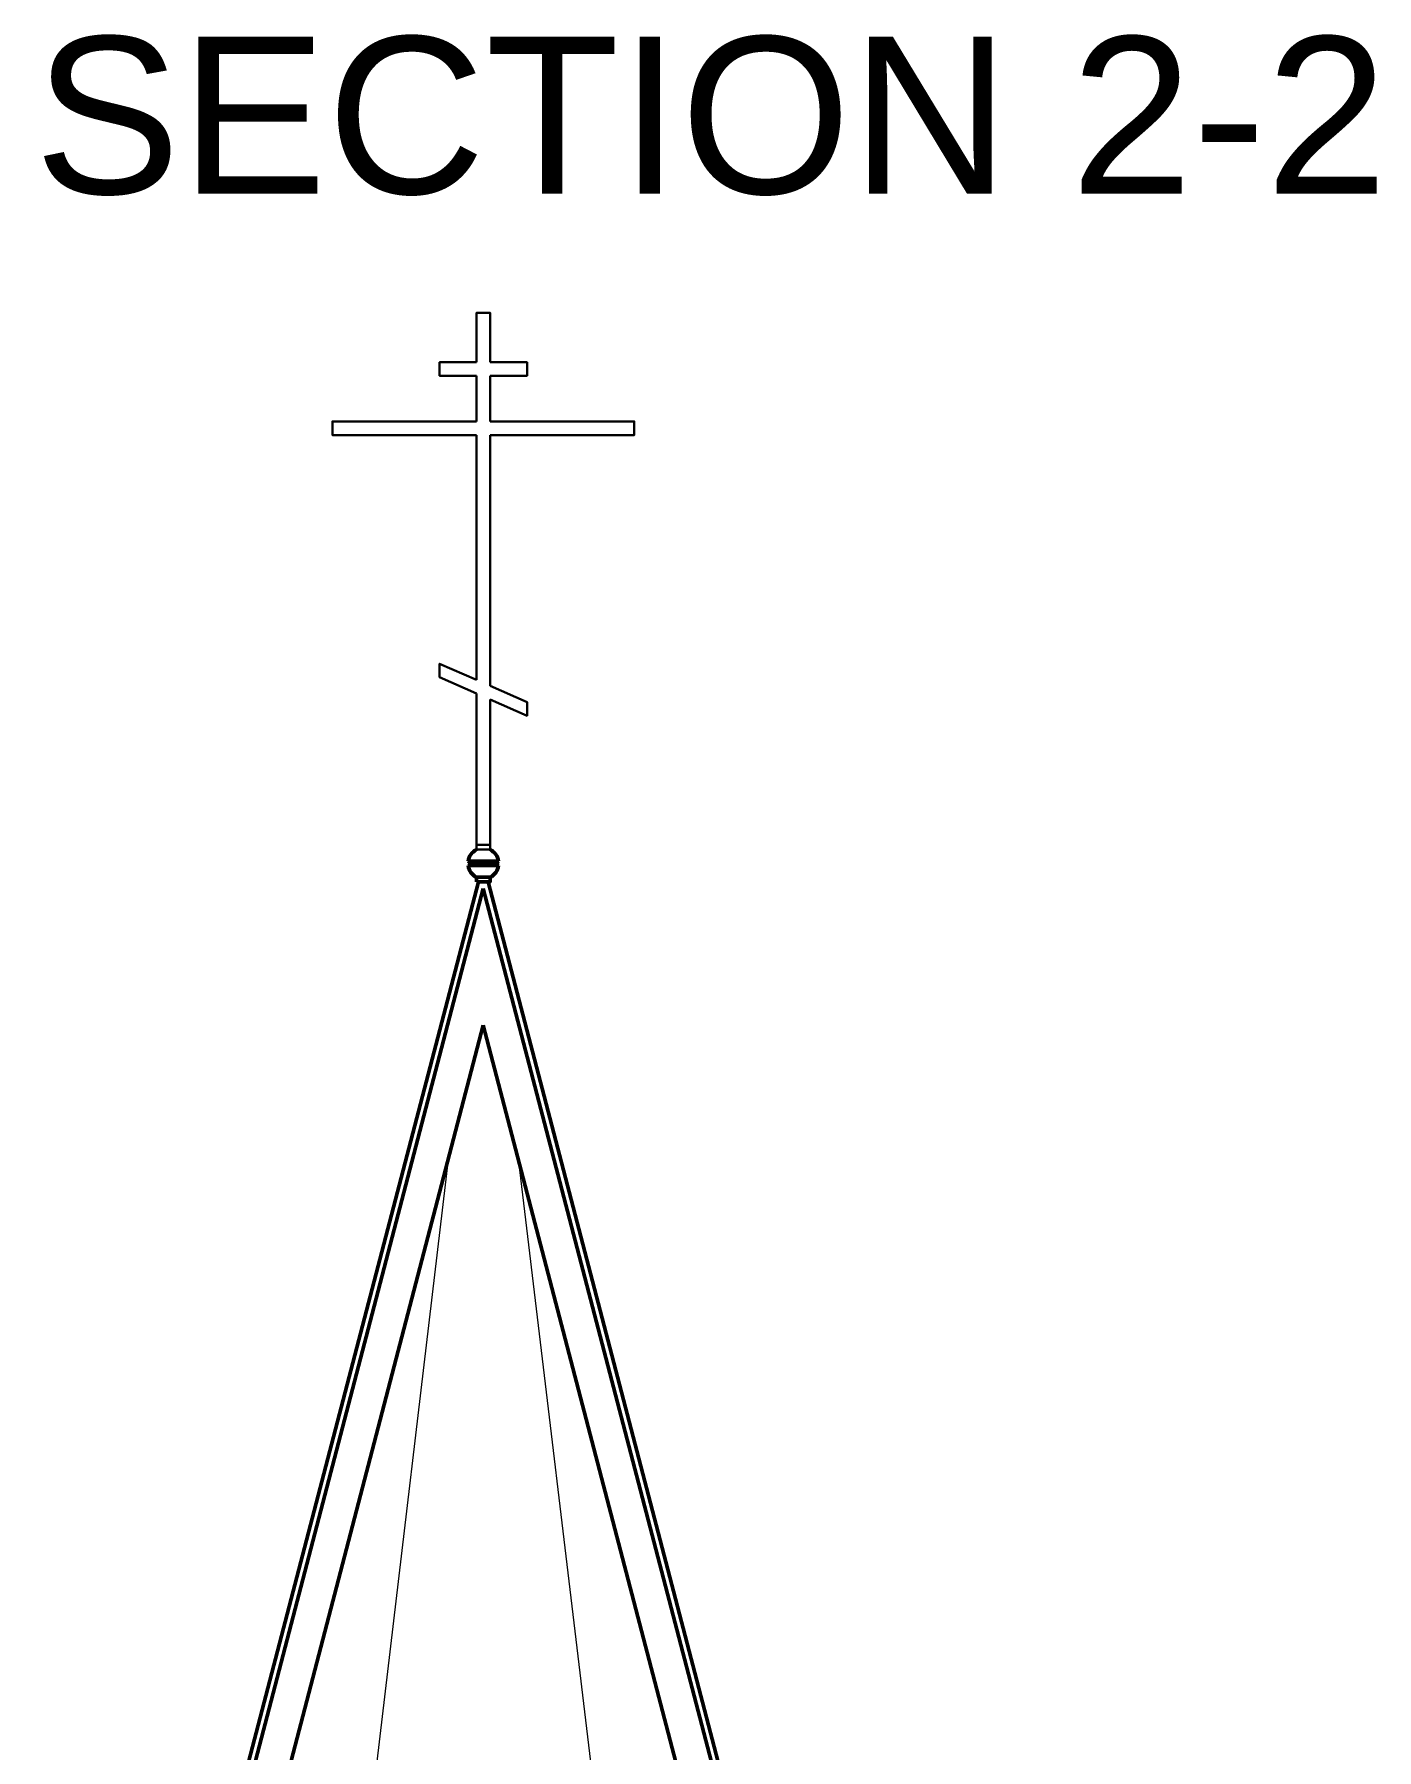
# Model space of a CAD drawing. Header units: millimetres. Extents: x 159 to 5807, y 71 to 6378.
# Drawn here: x 4767.8 to 5109.5, y 3760.5 to 4197.2 of the extents above; entities that cross this region are included whole.
import ezdxf

# ---------------------------------------------------------------- set-up
doc = ezdxf.new("R2010")
doc.units = ezdxf.units.MM
for name, color, linetype, lineweight in [('dim', 4, 'Continuous', 13), ('fasad', 251, 'Continuous', 15), ('wall', 5, 'Continuous', 50)]:
    doc.layers.add(name, color=color, linetype=linetype, lineweight=lineweight)
doc.styles.get("Standard").update_dxf_attribs({"font": 'arial.ttf'})

msp = doc.modelspace()

# ---------------------------------------------------------------- linework, layer by layer
at = {"layer": 'fasad'}
for p, q in [((4873.1476, 3910.6905), (4831.2466, 3557.6401)), ((4933.3572, 3557.6401), (4891.179, 3910.1808))]:
    msp.add_line(p, q, dxfattribs=at)
at = {"layer": 'fasad', "lineweight": 30}
for points in [[(4883.8217, 4113.6928), (4883.8217, 4126.2813), (4880.3717, 4126.2813), (4880.3717, 4113.6928)], [(4880.3717, 4113.6928), (4870.9706, 4113.6928), (4870.9706, 4110.2429), (4880.3717, 4110.2429)], [(4880.3717, 4110.2429), (4880.3717, 4098.6116)], [(4883.8217, 4110.2429), (4893.2228, 4110.2429), (4893.2228, 4113.6928), (4883.8217, 4113.6928)], [(4883.8217, 4098.6116), (4883.8217, 4110.2429)], [(4880.3717, 4098.6116), (4843.6865, 4098.6116), (4843.6865, 4095.1616), (4880.3717, 4095.1616)], [(4883.8217, 4095.1616), (4920.5069, 4095.1616), (4920.5069, 4098.6116), (4883.8217, 4098.6116)], [(4880.3717, 4095.1616), (4880.3717, 4032.8025)], [(4883.8217, 4031.2873), (4883.8217, 4095.1616)], [(4880.3717, 4032.8025), (4870.9706, 4036.9314), (4870.9706, 4033.4815), (4880.3717, 4029.3525)], [(4883.8217, 4027.8373), (4893.2228, 4023.7084), (4893.2228, 4027.1583), (4883.8217, 4031.2873)], [(4880.3717, 4029.3525), (4880.3717, 3990.8076), (4883.8217, 3990.8076), (4883.8217, 4027.8373)]]:
    msp.add_lwpolyline(points, dxfattribs=at)
msp.add_lwpolyline([(4880.3717, 3990.8076), (4883.8217, 3990.8076), (4883.8217, 3989.6149), (4880.3717, 3989.6149)], close=True, dxfattribs=at)
at = {"layer": 'wall'}
for p, q in [((4878.1745, 3986.6527), (4886.0188, 3986.6527)), ((4878.1745, 3985.5361), (4886.0188, 3985.5361)), ((4878.7161, 3986.0944), (4885.5851, 3986.0944)), ((4767.7848, 3542.2834), (4882.0967, 3979.684)), ((4768.5407, 3551.5864), (4880.8649, 3981.3812)), ((4996.4086, 3542.2834), (4882.0967, 3979.684)), ((4883.3285, 3981.3812), (4995.6527, 3551.5864)), ((4776.8666, 3542.2834), (4882.0967, 3944.9333)), ((4987.3267, 3542.2834), (4882.0967, 3944.9333))]:
    msp.add_line(p, q, dxfattribs=at)
msp.add_lwpolyline([(4880.3717, 3981.3812), (4883.8217, 3981.3812), (4883.8217, 3982.5739), (4880.3717, 3982.5739)], close=True, dxfattribs=at)
for centre, radius, start, end in [((4882.0967, 3986.0944), 3.9221, 116.09143, 171.856642), ((4882.0967, 3986.0944), 3.9221, 8.01783, 63.90857), ((4878.1562, 3986.093), 0.5599, 275.974825, 88.122004), ((4882.0967, 3986.0944), 3.9221, 188.183213, 243.90857), ((4882.0967, 3986.0944), 3.9221, 296.09143, 351.98217), ((4886.1612, 3986.0944), 0.5761, 104.309058, 255.690942)]:
    msp.add_arc(centre, radius, start, end, dxfattribs=at)

# ---------------------------------------------------------------- texts
at = {"layer": 'dim', "color": 18, "true_color": 0x000000}
msp.add_text('SECTION 2-2', height=40, dxfattribs=at).set_placement((4767.7283, 4156.5868))

doc.saveas('drawing.dxf')
